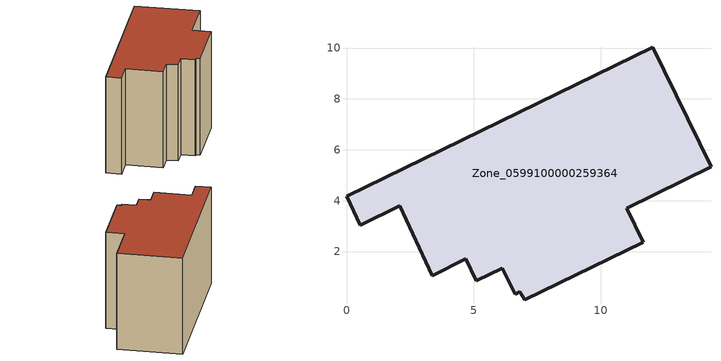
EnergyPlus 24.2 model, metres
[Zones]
Zone_0599100000259364
 floor ground (C_G): 6.63,0.32 6.13,1.35 5.1,0.85 4.68,1.71 3.38,1.05 2.1,3.8 0.55,3.04 0,4.18 12.04,10.03 14.33,5.33 11.01,3.71 11.66,2.36 7,0.1 6.81,0.41 z0
 wall outside (C_F): 14.33,5.33 12.04,10.03 0,4.18 0.55,3.04 2.1,3.8 3.38,1.05 4.68,1.71 5.1,0.85 6.13,1.35 6.63,0.32 6.81,0.41 7,0.1 11.66,2.36 11.01,3.71 14.33,5.33 z0:8.28
 roof outside (C_R): 7,0.1 11.66,2.36 11.01,3.71 14.33,5.33 12.04,10.03 0,4.18 0.55,3.04 2.1,3.8 3.38,1.05 4.68,1.71 5.1,0.85 6.13,1.35 6.63,0.32 6.81,0.41 z8.28
[BUILDING]
Pand.0599100000259364: North Axis=0; Terrain=City; Loads Convergence Tolerance Value=0.04; Temperature Convergence Tolerance Value=0.4; Solar Distribution=FullExterior; Maximum Number of Warmup Days=25; Minimum Number of Warmup Days=1
[Site:Location]
Rotterdam.The.Hague.AP_ZH_NLD Design_Conditions: Latitude=51.96; Longitude=4.45; Time Zone=1; Elevation=-4.5
[SITE:GROUNDTEMPERATURE:BUILDINGSURFACE]
18, 18, 18, 18, 18, 18, 18, 18, 18, 18, 18, 18
[MATERIAL] Thermal Absorptance=0.9; Solar Absorptance=0.7; Visible Absorptance=0.7
Name | Roughness | Thickness | Conductivity | Density | Specific Heat
G.TC.1946-1964 | MediumSmooth | 0.15 | 1 | 540 | 1210
F.TC.1946-1964 | Rough | 0.3 | 0.857143 | 1920 | 840
R.TC.1946-1964 | MediumRough | 0.2 | 0.235294 | 1500 | 1000
[CONSTRUCTION]
C_G: G.TC.1946-1964
C_F: F.TC.1946-1964
C_R: R.TC.1946-1964
[ZONE]
Zone_0599100000259364: Type=1; Multiplier=1; Ceiling Height=Autocalculate; Volume=Autocalculate; Floor Area=autocalculate; Part of Total Floor Area=Yes
[ZONEINFILTRATION:DESIGNFLOWRATE]
Infil_Zone_0599100000259364: Zone or ZoneList or Space or SpaceList=Zone_0599100000259364; Schedule=AlwaysOn; Design Flow Rate Calculation Method=Flow/Area; Flow Rate per Floor Area=0.003; Constant Term Coefficient=1; Temperature Term Coefficient=0; Velocity Term Coefficient=0; Velocity Squared Term Coefficient=0
[HVACTEMPLATE:ZONE:IDEALLOADSAIRSYSTEM]
Zone_0599100000259364: Maximum Heating Supply Air Temperature=50; Minimum Cooling Supply Air Temperature=13; Maximum Heating Supply Air Humidity Ratio=0.0156; Minimum Cooling Supply Air Humidity Ratio=0.0077; Heating Limit=NoLimit; Cooling Limit=NoLimit; Dehumidification Control Type=ConstantSensibleHeatRatio; Cooling Sensible Heat Ratio=0.7; Dehumidification Setpoint=60; Humidification Control Type=None; Humidification Setpoint=30; Outdoor Air Method=None; Outdoor Air Flow Rate per Person=0.00944; Outdoor Air Flow Rate per Zone Floor Area=0; Outdoor Air Flow Rate per Zone=0; Demand Controlled Ventilation Type=None; Outdoor Air Economizer Type=NoEconomizer; Heat Recovery Type=None; Sensible Heat Recovery Effectiveness=0.7; Latent Heat Recovery Effectiveness=0.65
[ZONECONTROL:THERMOSTAT]
ThermostatControl_Zone_0599100000259364: Zone or ZoneList=Zone_0599100000259364; Control Type Schedule=DualSetpointControlType; Control 1=Thermostat_Zone_0599100000259364; Temperature Difference Between Cutout And Setpoint=0
[THERMOSTATSETPOINT:DUALSETPOINT]
Thermostat_Zone_0599100000259364: Heating Setpoint Temperature Schedule=HeatingSetpoint_Zone_0599100000259364; Cooling Setpoint Temperature Schedule=CoolingSetpoint_Zone_0599100000259364
[SCHEDULE:COMPACT]
HeatingSetpoint_Zone_0599100000259364: Through: 12/31, For: AllDays, Until: 24:00, 21
CoolingSetpoint_Zone_0599100000259364: Through: 12/31, For: AllDays, Until: 24:00, 24
DualSetpointControlType: Through: 12/31, For: AllDays, Until: 24:00, 4
AlwaysOn: Through: 12/31, For: AllDays, Until: 24:00, 1
